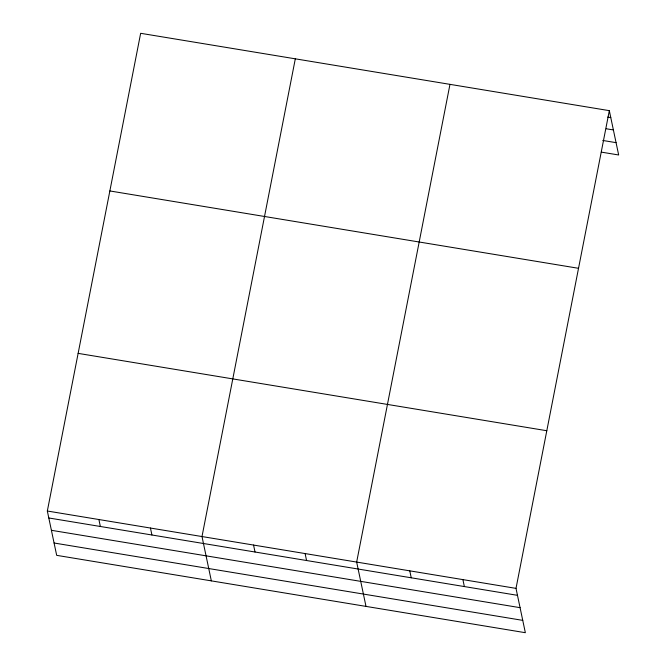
<?xml version="1.0" encoding="UTF-8"?>
<svg xmlns="http://www.w3.org/2000/svg" width="666" height="666" viewBox="0 0 666 666"><rect width="100%" height="100%" fill="white"/><g stroke="black" fill="none" stroke-linecap="round" stroke-linejoin="round"><path stroke-width="1" d="M609.323 110.656L516.008 588.378L525.349 632.7L56.677 555.344L47.336 511.022L140.651 33.3L609.323 110.656L618.664 154.978L601.298 152.114M295.313 58.824L201.998 536.546L211.338 580.869M449.975 84.357L356.66 562.079L366 606.401M607.725 117.108L610.789 117.616M606.235 128.763L613.386 129.945M602.78 140.459L616.058 142.649M109.857 190.951L578.529 268.306M78.13 353.371L546.803 430.727M47.336 511.022L516.008 588.378M48.801 517.973L517.474 595.329M51.407 530.303L520.071 607.667M54.079 543.006L522.752 620.371M462.895 579.611L464.36 586.563M409.773 570.845L411.238 577.797M305.103 553.563L306.568 560.522M253.555 545.054L255.02 552.014M150.449 528.038L151.915 534.989M98.893 519.53L100.358 526.481"/></g></svg>
